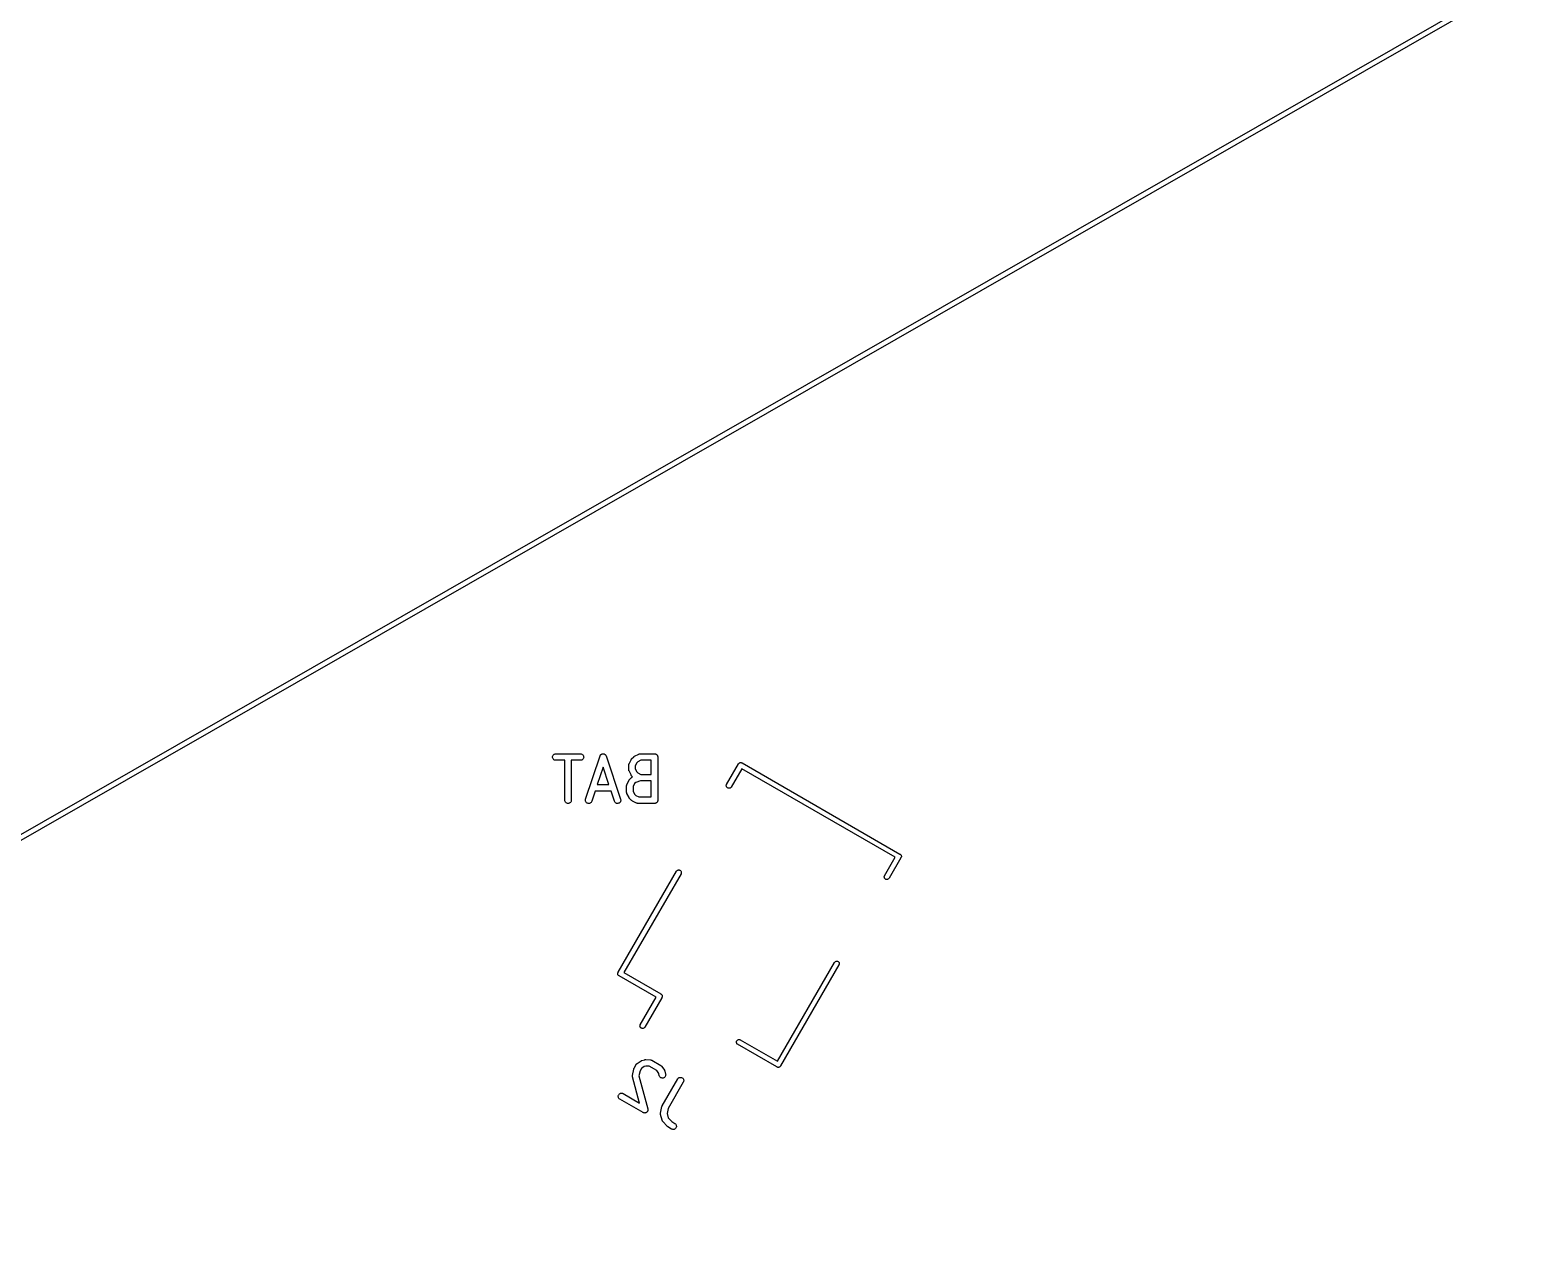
# Model space of a CAD drawing. Extents: x 70.4 to 139.1, y -79.6 to -19.9.
# Drawn here: x 104.62 to 139.03, y -79.55 to -51.12 of the extents above; entities that cross this region are included whole.
import ezdxf

# ---------------------------------------------------------------- set-up
doc = ezdxf.new("R2010")
doc.units = 0
doc.layers.add('BLACK', color=7, linetype='CONTINUOUS')

msp = doc.modelspace()

# ---------------------------------------------------------------- linework, layer by layer
at = {"layer": 'BLACK', "linetype": 'CONTINUOUS'}
for p, q in [((87.5225, -79.418), (138.918, -49.978)), ((139.027, -50.0534), (87.5323, -79.5507)), ((116.711, -67.9519), (116.712, -67.9373)), ((116.712, -67.9664), (116.711, -67.9519)), ((116.712, -67.9373), (116.717, -67.9233)), ((116.716, -67.9805), (116.712, -67.9664)), ((116.723, -67.9934), (116.716, -67.9805)), ((116.717, -67.9233), (116.724, -67.9104)), ((116.732, -68.0049), (116.723, -67.9934)), ((116.724, -67.9104), (116.733, -67.8992)), ((116.743, -68.0143), (116.732, -68.0049)), ((116.733, -67.8992), (116.744, -67.8899)), ((116.756, -68.0213), (116.743, -68.0143)), ((116.744, -67.8899), (116.757, -67.883)), ((116.77, -68.0257), (116.756, -68.0213)), ((116.757, -67.883), (116.771, -67.8788)), ((116.785, -68.0274), (116.77, -68.0257)), ((116.771, -67.8788), (116.786, -67.8774)), ((116.786, -68.0274), (116.785, -68.0274)), ((116.786, -67.8774), (117.357, -67.8774)), ((116.996, -68.0274), (116.786, -68.0274)), ((116.996, -68.9524), (116.996, -68.0274)), ((117.357, -68.0274), (117.146, -68.0274)), ((117.146, -68.0274), (117.146, -68.9524)), ((117.357, -67.8774), (117.358, -67.8774)), ((117.372, -68.026), (117.357, -68.0274)), ((117.358, -67.8774), (117.373, -67.879)), ((117.386, -68.0217), (117.372, -68.026)), ((117.373, -67.879), (117.387, -67.8834)), ((117.399, -68.0148), (117.386, -68.0217)), ((117.387, -67.8834), (117.4, -67.8905)), ((117.41, -68.0056), (117.399, -68.0148)), ((117.4, -67.8905), (117.411, -67.8999)), ((117.419, -67.9943), (117.41, -68.0056)), ((117.411, -67.8999), (117.42, -67.9113)), ((117.426, -67.9814), (117.419, -67.9943)), ((117.42, -67.9113), (117.427, -67.9243)), ((117.431, -67.9675), (117.426, -67.9814)), ((117.427, -67.9243), (117.431, -67.9383)), ((117.431, -67.9383), (117.432, -67.9529)), ((117.432, -67.9529), (117.431, -67.9675)), ((117.476, -68.9287), (117.81, -67.9287)), ((117.81, -67.9277), (117.812, -67.923)), ((117.81, -67.9287), (117.81, -67.9277)), ((117.812, -67.923), (117.814, -67.9181)), ((117.814, -67.9181), (117.815, -67.9163)), ((117.815, -67.9163), (117.816, -67.9144)), ((117.816, -67.9144), (117.819, -67.9102)), ((117.819, -67.9102), (117.822, -67.9058)), ((117.822, -67.9058), (117.824, -67.9043)), ((117.824, -67.9043), (117.825, -67.9026)), ((117.825, -67.9026), (117.829, -67.899)), ((117.829, -67.899), (117.832, -67.8953)), ((117.832, -67.8953), (117.834, -67.8941)), ((117.834, -67.8941), (117.836, -67.8926)), ((117.836, -67.8926), (117.84, -67.8899)), ((117.84, -67.8899), (117.844, -67.8869)), ((117.844, -67.8869), (117.846, -67.8861)), ((117.846, -67.8861), (117.848, -67.885)), ((117.848, -67.885), (117.853, -67.8831)), ((117.853, -67.8831), (117.858, -67.8811)), ((117.858, -67.8811), (117.86, -67.8806)), ((117.86, -67.8806), (117.862, -67.8799)), ((117.862, -67.8799), (117.867, -67.879)), ((117.867, -67.879), (117.872, -67.8779)), ((117.872, -67.8779), (117.874, -67.8779)), ((117.874, -67.8779), (117.876, -67.8775)), ((117.876, -67.8775), (117.881, -67.8777)), ((117.881, -67.8777), (117.887, -67.8776)), ((117.887, -67.8776), (117.889, -67.878)), ((117.889, -67.878), (117.891, -67.878)), ((117.891, -67.878), (117.896, -67.8792)), ((117.896, -67.8792), (117.901, -67.8801)), ((117.901, -67.8801), (117.903, -67.8809)), ((117.903, -67.8809), (117.905, -67.8814)), ((117.905, -67.8814), (117.91, -67.8835)), ((117.91, -67.8835), (117.915, -67.8854)), ((117.915, -67.8854), (117.917, -67.8866)), ((117.917, -67.8866), (117.918, -67.8875)), ((117.918, -67.8875), (117.923, -67.8905)), ((117.923, -67.8905), (117.927, -67.8933)), ((117.927, -67.8933), (117.929, -67.8947)), ((117.929, -67.8947), (117.93, -67.896)), ((117.93, -67.896), (117.934, -67.8998)), ((117.934, -67.8998), (117.938, -67.9033)), ((117.938, -67.9033), (117.939, -67.9051)), ((117.939, -67.9051), (117.94, -67.9067)), ((117.94, -67.9067), (117.943, -67.911)), ((117.943, -67.911), (117.946, -67.9153)), ((117.946, -67.9153), (117.947, -67.9173)), ((117.947, -67.9173), (117.948, -67.9191)), ((117.948, -67.9191), (117.95, -67.9239)), ((117.95, -67.9239), (117.952, -67.9287)), ((117.952, -67.9287), (118.285, -68.9287)), ((118.474, -68.1273), (118.475, -68.1252)), ((118.474, -68.1324), (118.474, -68.1273)), ((118.475, -68.123), (118.477, -68.1182)), ((118.475, -68.1252), (118.475, -68.123)), ((118.477, -68.1182), (118.479, -68.1133)), ((118.479, -68.1133), (118.48, -68.1114)), ((118.48, -68.1114), (118.481, -68.1093)), ((118.481, -68.1093), (118.528, -68.0141)), ((118.528, -68.0141), (118.529, -68.0131)), ((118.529, -68.0131), (118.531, -68.0096)), ((118.531, -68.0096), (118.533, -68.0059)), ((118.533, -68.0059), (118.535, -68.0035)), ((118.535, -68.0035), (118.537, -68.0009)), ((118.537, -68.0009), (118.54, -67.9978)), ((118.54, -67.9978), (118.542, -67.9946)), ((118.542, -67.9946), (118.59, -67.947)), ((118.59, -67.947), (118.591, -67.9462)), ((118.591, -67.9462), (118.594, -67.9436)), ((118.594, -67.9436), (118.597, -67.9407)), ((118.597, -67.9407), (118.6, -67.939)), ((118.6, -67.939), (118.602, -67.9371)), ((118.602, -67.9371), (118.606, -67.9352)), ((118.606, -67.9352), (118.609, -67.9329)), ((118.609, -67.9329), (118.705, -67.8853)), ((118.657, -68.092), (118.623, -68.1606)), ((118.687, -68.0616), (118.657, -68.092)), ((118.756, -68.0274), (118.687, -68.0616)), ((118.705, -67.8848), (118.708, -67.8841)), ((118.705, -67.8853), (118.705, -67.8848)), ((118.708, -67.8841), (118.71, -67.883)), ((118.71, -67.883), (118.714, -67.8816)), ((118.714, -67.8816), (118.719, -67.8798)), ((118.719, -67.8798), (118.721, -67.8794)), ((118.721, -67.8794), (118.724, -67.8788)), ((118.724, -67.8788), (118.729, -67.8783)), ((118.729, -67.8783), (118.734, -67.8775)), ((118.734, -67.8775), (118.736, -67.8776)), ((118.736, -67.8776), (118.738, -67.8774)), ((118.738, -67.8774), (119.071, -67.8774)), ((118.996, -68.0274), (118.756, -68.0274)), ((118.996, -68.3536), (118.996, -68.0274)), ((119.071, -67.8774), (119.072, -67.8774)), ((119.072, -67.8774), (119.072, -67.8774)), ((119.072, -67.8774), (119.072, -67.8774)), ((119.072, -67.8774), (119.072, -67.8774)), ((119.072, -67.8774), (119.08, -67.8782)), ((119.08, -67.8782), (119.087, -67.8789)), ((119.087, -67.8789), (119.087, -67.879)), ((119.087, -67.879), (119.087, -67.879)), ((119.087, -67.879), (119.094, -67.8811)), ((119.094, -67.8811), (119.1, -67.8832)), ((119.1, -67.8832), (119.101, -67.8834)), ((119.101, -67.8834), (119.101, -67.8834)), ((119.101, -67.8834), (119.107, -67.8869)), ((119.107, -67.8869), (119.113, -67.8902)), ((119.113, -67.8902), (119.114, -67.8904)), ((119.114, -67.8904), (119.114, -67.8905)), ((119.114, -67.8905), (119.119, -67.895)), ((119.119, -67.895), (119.125, -67.8995)), ((119.125, -67.8995), (119.125, -67.8997)), ((119.125, -67.8997), (119.125, -67.8999)), ((119.125, -67.8999), (119.129, -67.9054)), ((119.129, -67.9054), (119.134, -67.9109)), ((119.134, -67.9109), (119.134, -67.9111)), ((119.134, -67.9111), (119.134, -67.9113)), ((119.134, -67.9113), (119.137, -67.9176)), ((119.137, -67.9176), (119.141, -67.9238)), ((119.141, -67.9238), (119.141, -67.9241)), ((119.141, -67.9241), (119.141, -67.9243)), ((119.141, -67.9243), (119.143, -67.9311)), ((119.143, -67.9311), (119.145, -67.9378)), ((119.145, -67.9378), (119.145, -67.9381)), ((119.145, -67.9381), (119.145, -67.9383)), ((119.145, -67.9383), (119.146, -67.9453)), ((119.146, -67.9453), (119.146, -67.9524)), ((119.146, -67.9524), (119.146, -68.9524)), ((120.737, -68.5892), (121.012, -68.1128)), ((121.012, -68.1128), (121.013, -68.1102)), ((121.013, -68.1102), (121.015, -68.1078)), ((121.015, -68.1077), (121.02, -68.1005)), ((121.015, -68.1078), (121.015, -68.1077)), ((121.02, -68.1005), (121.028, -68.0925)), ((121.028, -68.0925), (121.037, -68.0869)), ((121.037, -68.0869), (121.039, -68.0862)), ((121.039, -68.0862), (121.045, -68.0836)), ((121.045, -68.0836), (121.05, -68.0821)), ((121.05, -68.0821), (121.061, -68.0801)), ((121.061, -68.0801), (121.061, -68.0801)), ((121.061, -68.0801), (121.073, -68.0805)), ((121.073, -68.0805), (121.085, -68.0832)), ((121.085, -68.0832), (121.093, -68.0869)), ((121.093, -68.0869), (121.093, -68.0869)), ((121.093, -68.0869), (121.095, -68.0881)), ((121.095, -68.0881), (121.098, -68.0898)), ((121.098, -68.0898), (124.747, -70.1969)), ((117.881, -68.1895), (117.747, -68.5917)), ((118.015, -68.5917), (117.881, -68.1895)), ((118.473, -68.1374), (118.474, -68.1324)), ((118.473, -68.1396), (118.473, -68.1374)), ((118.473, -68.1418), (118.473, -68.1396)), ((118.473, -68.1429), (118.473, -68.1418)), ((118.473, -68.2381), (118.473, -68.1429)), ((118.473, -68.2403), (118.473, -68.2381)), ((118.473, -68.2425), (118.473, -68.2403)), ((118.474, -68.2476), (118.473, -68.2425)), ((118.474, -68.2527), (118.474, -68.2476)), ((118.475, -68.2548), (118.474, -68.2527)), ((118.475, -68.257), (118.475, -68.2548)), ((118.477, -68.2618), (118.475, -68.257)), ((118.478, -68.2667), (118.477, -68.2618)), ((118.479, -68.2686), (118.478, -68.2667)), ((118.48, -68.2707), (118.479, -68.2686)), ((118.481, -68.2716), (118.48, -68.2707)), ((118.528, -68.3669), (118.481, -68.2716)), ((118.492, -68.474), (118.495, -68.4708)), ((118.495, -68.4708), (118.542, -68.4232)), ((118.53, -68.3704), (118.528, -68.3669)), ((118.532, -68.3742), (118.53, -68.3704)), ((118.534, -68.3766), (118.532, -68.3742)), ((118.536, -68.3793), (118.534, -68.3766)), ((118.539, -68.3823), (118.536, -68.3793)), ((118.541, -68.3856), (118.539, -68.3823)), ((118.542, -68.3864), (118.541, -68.3856)), ((118.564, -68.4083), (118.542, -68.3864)), ((118.542, -68.4232), (118.543, -68.4224)), ((118.543, -68.4224), (118.545, -68.421)), ((118.545, -68.421), (118.546, -68.4194)), ((118.546, -68.4194), (118.55, -68.4165)), ((118.55, -68.4165), (118.554, -68.4133)), ((118.554, -68.4133), (118.556, -68.4123)), ((118.556, -68.4123), (118.558, -68.411)), ((118.558, -68.411), (118.563, -68.4089)), ((118.563, -68.4089), (118.564, -68.4083)), ((118.623, -68.1606), (118.623, -68.2204)), ((118.623, -68.2204), (118.657, -68.2889)), ((118.657, -68.2889), (118.687, -68.3193)), ((118.687, -68.3193), (118.756, -68.3536)), ((118.756, -68.3536), (118.996, -68.3536)), ((121.087, -68.2223), (120.841, -68.6492)), ((124.638, -70.2723), (121.087, -68.2223)), ((117.697, -68.7417), (117.619, -68.9761)), ((118.065, -68.7417), (117.697, -68.7417)), ((117.747, -68.5917), (118.015, -68.5917)), ((118.143, -68.9761), (118.065, -68.7417)), ((118.425, -68.6136), (118.426, -68.6085)), ((118.425, -68.6158), (118.425, -68.6136)), ((118.425, -68.618), (118.425, -68.6158)), ((118.425, -68.619), (118.425, -68.618)), ((118.425, -68.7619), (118.425, -68.619)), ((118.425, -68.7641), (118.425, -68.7619)), ((118.425, -68.7663), (118.425, -68.7641)), ((118.426, -68.7714), (118.425, -68.7663)), ((118.426, -68.6085), (118.427, -68.6035)), ((118.426, -68.7765), (118.426, -68.7714)), ((118.427, -68.7786), (118.426, -68.7765)), ((118.427, -68.6014), (118.428, -68.5992)), ((118.427, -68.6035), (118.427, -68.6014)), ((118.427, -68.7808), (118.427, -68.7786)), ((118.429, -68.7856), (118.427, -68.7808)), ((118.428, -68.5992), (118.43, -68.5944)), ((118.431, -68.7905), (118.429, -68.7856)), ((118.43, -68.5944), (118.431, -68.5895)), ((118.431, -68.5895), (118.432, -68.5876)), ((118.432, -68.7924), (118.431, -68.7905)), ((118.432, -68.5876), (118.433, -68.5855)), ((118.432, -68.7945), (118.432, -68.7924)), ((118.433, -68.7954), (118.432, -68.7945)), ((118.433, -68.5855), (118.481, -68.4903)), ((118.481, -68.8907), (118.433, -68.7954)), ((118.481, -68.4893), (118.483, -68.4858)), ((118.481, -68.4903), (118.481, -68.4893)), ((118.483, -68.4858), (118.485, -68.4821)), ((118.485, -68.4821), (118.487, -68.4797)), ((118.487, -68.4797), (118.489, -68.4771)), ((118.489, -68.4771), (118.492, -68.474)), ((118.609, -68.5682), (118.575, -68.6368)), ((118.575, -68.6368), (118.575, -68.7442)), ((118.575, -68.7442), (118.609, -68.8127)), ((118.636, -68.5417), (118.609, -68.5682)), ((118.609, -68.8127), (118.64, -68.8431)), ((118.75, -68.5036), (118.636, -68.5417)), ((118.996, -68.5036), (118.75, -68.5036)), ((118.996, -68.8774), (118.996, -68.5036)), ((120.73, -68.6087), (120.733, -68.5972)), ((120.73, -68.6206), (120.73, -68.6087)), ((120.732, -68.6322), (120.73, -68.6206)), ((120.736, -68.6433), (120.732, -68.6322)), ((120.733, -68.5972), (120.737, -68.5892)), ((120.742, -68.6533), (120.736, -68.6433)), ((120.75, -68.6619), (120.742, -68.6533)), ((120.76, -68.6688), (120.75, -68.6619)), ((120.771, -68.6737), (120.76, -68.6688)), ((120.782, -68.6764), (120.771, -68.6737)), ((120.794, -68.6768), (120.782, -68.6764)), ((120.806, -68.6748), (120.794, -68.6768)), ((120.817, -68.6707), (120.806, -68.6748)), ((120.827, -68.6644), (120.817, -68.6707)), ((120.836, -68.6564), (120.827, -68.6644)), ((120.841, -68.6492), (120.836, -68.6564)), ((116.998, -68.9669), (116.996, -68.9524)), ((117.002, -68.981), (116.998, -68.9669)), ((117.009, -68.9939), (117.002, -68.981)), ((117.018, -69.0052), (117.009, -68.9939)), ((117.029, -69.0146), (117.018, -69.0052)), ((117.042, -69.0215), (117.029, -69.0146)), ((117.056, -69.0258), (117.042, -69.0215)), ((117.071, -69.0274), (117.056, -69.0258)), ((117.085, -69.0261), (117.071, -69.0274)), ((117.1, -69.0219), (117.085, -69.0261)), ((117.112, -69.0151), (117.1, -69.0219)), ((117.124, -69.006), (117.112, -69.0151)), ((117.133, -68.9948), (117.124, -69.006)), ((117.14, -68.9819), (117.133, -68.9948)), ((117.145, -68.968), (117.14, -68.9819)), ((117.146, -68.9534), (117.145, -68.968)), ((117.146, -68.9524), (117.146, -68.9534)), ((117.473, -68.9429), (117.476, -68.9287)), ((117.473, -68.9576), (117.473, -68.9429)), ((117.475, -68.972), (117.473, -68.9576)), ((117.48, -68.9857), (117.475, -68.972)), ((117.488, -68.9981), (117.48, -68.9857)), ((117.498, -69.0088), (117.488, -68.9981)), ((117.51, -69.0173), (117.498, -69.0088)), ((117.523, -69.0234), (117.51, -69.0173)), ((117.538, -69.0267), (117.523, -69.0234)), ((117.552, -69.0272), (117.538, -69.0267)), ((117.567, -69.0249), (117.552, -69.0272)), ((117.58, -69.0198), (117.567, -69.0249)), ((117.593, -69.0121), (117.58, -69.0198)), ((117.604, -69.0022), (117.593, -69.0121)), ((117.612, -68.9904), (117.604, -69.0022)), ((117.618, -68.9771), (117.612, -68.9904)), ((117.619, -68.9761), (117.618, -68.9771)), ((118.149, -68.9895), (118.143, -68.9761)), ((118.158, -69.0014), (118.149, -68.9895)), ((118.168, -69.0115), (118.158, -69.0014)), ((118.181, -69.0193), (118.168, -69.0115)), ((118.194, -69.0246), (118.181, -69.0193)), ((118.209, -69.0272), (118.194, -69.0246)), ((118.223, -69.0268), (118.209, -69.0272)), ((118.238, -69.0237), (118.223, -69.0268)), ((118.251, -69.0178), (118.238, -69.0237)), ((118.263, -69.0095), (118.251, -69.0178)), ((118.273, -68.9989), (118.263, -69.0095)), ((118.281, -68.9866), (118.273, -68.9989)), ((118.286, -68.973), (118.281, -68.9866)), ((118.285, -68.9287), (118.286, -68.9297)), ((118.286, -68.9297), (118.289, -68.944)), ((118.289, -68.9586), (118.286, -68.973)), ((118.289, -68.944), (118.289, -68.9586)), ((118.483, -68.8943), (118.481, -68.8907)), ((118.485, -68.898), (118.483, -68.8943)), ((118.487, -68.9004), (118.485, -68.898)), ((118.488, -68.9031), (118.487, -68.9004)), ((118.491, -68.9061), (118.488, -68.9031)), ((118.494, -68.9094), (118.491, -68.9061)), ((118.495, -68.9102), (118.494, -68.9094)), ((118.542, -68.9578), (118.495, -68.9102)), ((118.545, -68.9605), (118.542, -68.9578)), ((118.548, -68.9634), (118.545, -68.9605)), ((118.551, -68.9651), (118.548, -68.9634)), ((118.554, -68.9671), (118.551, -68.9651)), ((118.557, -68.9691), (118.554, -68.9671)), ((118.561, -68.9714), (118.557, -68.9691)), ((118.562, -68.9718), (118.561, -68.9714)), ((118.657, -69.0195), (118.562, -68.9718)), ((118.64, -68.8431), (118.708, -68.8774)), ((118.659, -69.0203), (118.657, -69.0195)), ((118.661, -69.0213), (118.659, -69.0203)), ((118.666, -69.0229), (118.661, -69.0213)), ((118.671, -69.0247), (118.666, -69.0229)), ((118.673, -69.0251), (118.671, -69.0247)), ((118.675, -69.0257), (118.673, -69.0251)), ((118.68, -69.0263), (118.675, -69.0257)), ((118.685, -69.0272), (118.68, -69.0263)), ((118.687, -69.0271), (118.685, -69.0272)), ((118.689, -69.0274), (118.687, -69.0271)), ((118.69, -69.0274), (118.689, -69.0274)), ((119.071, -69.0274), (118.69, -69.0274)), ((118.708, -68.8774), (118.996, -68.8774)), ((119.078, -69.0267), (119.071, -69.0274)), ((119.085, -69.0261), (119.078, -69.0267)), ((119.086, -69.026), (119.085, -69.0261)), ((119.093, -69.0239), (119.086, -69.026)), ((119.086, -69.026), (119.086, -69.026)), ((119.1, -69.0219), (119.093, -69.0239)), ((119.106, -69.0184), (119.1, -69.0217)), ((119.1, -69.0217), (119.1, -69.0218)), ((119.1, -69.0218), (119.1, -69.0219)), ((119.112, -69.0151), (119.106, -69.0184)), ((119.113, -69.015), (119.112, -69.0151)), ((119.118, -69.0104), (119.113, -69.0148)), ((119.113, -69.0148), (119.113, -69.015)), ((119.124, -69.006), (119.118, -69.0104)), ((119.129, -69.0002), (119.124, -69.0056)), ((119.124, -69.0056), (119.124, -69.0058)), ((119.124, -69.0058), (119.124, -69.006)), ((119.133, -68.9948), (119.129, -69.0002)), ((119.134, -68.9943), (119.133, -68.9945)), ((119.133, -68.9945), (119.133, -68.9948)), ((119.137, -68.9881), (119.134, -68.9943)), ((119.14, -68.9819), (119.137, -68.9881)), ((119.141, -68.9814), (119.14, -68.9817)), ((119.14, -68.9817), (119.14, -68.9819)), ((119.143, -68.9747), (119.141, -68.9814)), ((119.145, -68.968), (119.143, -68.9747)), ((119.146, -68.9605), (119.145, -68.9675)), ((119.145, -68.9675), (119.145, -68.9677)), ((119.145, -68.9677), (119.145, -68.968)), ((119.146, -68.9524), (119.146, -68.9529)), ((119.146, -68.9529), (119.146, -68.9529)), ((119.146, -68.9529), (119.146, -68.9529)), ((119.146, -68.9529), (119.146, -68.9534)), ((119.146, -68.9534), (119.146, -68.9605)), ((124.391, -70.6992), (124.638, -70.2723)), ((124.77, -70.2828), (124.495, -70.7592)), ((124.747, -70.1969), (124.75, -70.1981)), ((124.75, -70.1981), (124.752, -70.1998)), ((124.752, -70.1998), (124.752, -70.1998)), ((124.752, -70.1998), (124.76, -70.205)), ((124.76, -70.205), (124.768, -70.2136)), ((124.768, -70.2136), (124.774, -70.2236)), ((124.772, -70.2804), (124.77, -70.2828)), ((124.777, -70.2697), (124.772, -70.2804)), ((124.774, -70.2236), (124.778, -70.2347)), ((124.78, -70.2582), (124.777, -70.2697)), ((124.778, -70.2347), (124.78, -70.2464)), ((124.78, -70.2464), (124.78, -70.2582)), ((118.23, -72.9315), (119.58, -70.5932)), ((119.684, -70.6532), (118.362, -72.9421)), ((119.58, -70.5932), (119.585, -70.586)), ((119.585, -70.586), (119.593, -70.578)), ((119.593, -70.578), (119.604, -70.5717)), ((119.604, -70.5717), (119.615, -70.5676)), ((119.615, -70.5676), (119.626, -70.5656)), ((119.626, -70.5656), (119.638, -70.566)), ((119.638, -70.566), (119.65, -70.5687)), ((119.65, -70.5687), (119.66, -70.5736)), ((119.66, -70.5736), (119.67, -70.5805)), ((119.67, -70.5805), (119.678, -70.5891)), ((119.678, -70.5891), (119.684, -70.5991)), ((119.684, -70.5991), (119.688, -70.6102)), ((119.687, -70.6452), (119.684, -70.6532)), ((119.69, -70.6337), (119.687, -70.6452)), ((119.688, -70.6102), (119.69, -70.6218)), ((119.69, -70.6218), (119.69, -70.6337)), ((124.385, -70.7187), (124.388, -70.7072)), ((124.385, -70.7306), (124.385, -70.7187)), ((124.387, -70.7422), (124.385, -70.7306)), ((124.391, -70.7533), (124.387, -70.7422)), ((124.388, -70.7072), (124.391, -70.6992)), ((124.397, -70.7633), (124.391, -70.7533)), ((124.405, -70.7719), (124.397, -70.7633)), ((124.415, -70.7788), (124.405, -70.7719)), ((124.425, -70.7837), (124.415, -70.7788)), ((124.437, -70.7864), (124.425, -70.7837)), ((124.449, -70.7868), (124.437, -70.7864)), ((124.46, -70.7848), (124.449, -70.7868)), ((124.471, -70.7807), (124.46, -70.7848)), ((124.482, -70.7744), (124.471, -70.7807)), ((124.49, -70.7664), (124.482, -70.7744)), ((124.495, -70.7592), (124.49, -70.7664)), ((118.22, -72.9562), (118.223, -72.9447)), ((118.223, -72.9447), (118.227, -72.9366)), ((118.227, -72.9366), (118.228, -72.9339)), ((118.227, -72.9366), (118.227, -72.9366)), ((118.228, -72.9339), (118.23, -72.9315)), ((118.362, -72.9421), (119.217, -73.4356)), ((121.913, -74.9921), (123.234, -72.7032)), ((123.338, -72.7632), (121.988, -75.1015)), ((123.234, -72.7032), (123.239, -72.696)), ((123.239, -72.696), (123.248, -72.688)), ((123.248, -72.688), (123.258, -72.6817)), ((123.258, -72.6817), (123.269, -72.6776)), ((123.269, -72.6776), (123.281, -72.6756)), ((123.281, -72.6756), (123.293, -72.676)), ((123.293, -72.676), (123.304, -72.6787)), ((123.304, -72.6787), (123.315, -72.6836)), ((123.315, -72.6836), (123.325, -72.6905)), ((123.325, -72.6905), (123.333, -72.6991)), ((123.333, -72.6991), (123.339, -72.7091)), ((123.342, -72.7552), (123.338, -72.7632)), ((123.339, -72.7091), (123.343, -72.7202)), ((123.345, -72.7437), (123.342, -72.7552)), ((123.343, -72.7202), (123.345, -72.7318)), ((123.345, -72.7318), (123.345, -72.7437)), ((118.22, -72.968), (118.22, -72.9562)), ((118.222, -72.9797), (118.22, -72.968)), ((118.226, -72.9907), (118.222, -72.9797)), ((118.232, -73.0008), (118.226, -72.9907)), ((118.24, -73.0094), (118.232, -73.0008)), ((118.25, -73.0163), (118.24, -73.0094)), ((118.253, -73.0175), (118.25, -73.0163)), ((119.108, -73.511), (118.253, -73.0175)), ((118.741, -74.1458), (119.108, -73.511)), ((119.24, -73.5216), (118.845, -74.2058)), ((119.217, -73.4356), (119.22, -73.4368)), ((119.22, -73.4368), (119.222, -73.4386)), ((119.222, -73.4386), (119.222, -73.4386)), ((119.222, -73.4386), (119.229, -73.4437)), ((119.229, -73.4437), (119.237, -73.4524)), ((119.237, -73.4524), (119.24, -73.4565)), ((119.24, -73.4565), (119.244, -73.4624)), ((119.242, -73.5192), (119.24, -73.5216)), ((119.243, -73.5165), (119.242, -73.5192)), ((119.247, -73.5084), (119.243, -73.5165)), ((119.243, -73.5165), (119.243, -73.5165)), ((119.244, -73.4624), (119.248, -73.4735)), ((119.249, -73.4969), (119.247, -73.5084)), ((119.248, -73.4735), (119.25, -73.4851)), ((119.25, -73.4851), (119.249, -73.4969)), ((118.734, -74.1772), (118.735, -74.1654)), ((118.736, -74.1888), (118.734, -74.1772)), ((118.735, -74.1654), (118.737, -74.1538)), ((118.74, -74.1999), (118.736, -74.1888)), ((118.737, -74.1538), (118.741, -74.1458)), ((118.747, -74.2099), (118.74, -74.1999)), ((118.755, -74.2185), (118.747, -74.2099)), ((118.764, -74.2254), (118.755, -74.2185)), ((118.775, -74.2303), (118.764, -74.2254)), ((118.787, -74.233), (118.775, -74.2303)), ((118.798, -74.2334), (118.787, -74.233)), ((118.81, -74.2315), (118.798, -74.2334)), ((118.821, -74.2273), (118.81, -74.2315)), ((118.831, -74.2211), (118.821, -74.2273)), ((118.84, -74.213), (118.831, -74.2211)), ((118.845, -74.2058), (118.84, -74.213)), ((120.965, -74.553), (120.966, -74.5412)), ((120.967, -74.5647), (120.965, -74.553)), ((120.966, -74.5412), (120.968, -74.5297)), ((120.971, -74.5757), (120.967, -74.5647)), ((120.968, -74.5297), (120.973, -74.5189)), ((120.978, -74.5858), (120.971, -74.5757)), ((120.973, -74.5189), (120.98, -74.5093)), ((120.986, -74.5944), (120.978, -74.5858)), ((120.98, -74.5093), (120.989, -74.5012)), ((120.993, -74.5995), (120.986, -74.5944)), ((120.989, -74.5012), (120.999, -74.495)), ((121.902, -75.1245), (120.993, -74.5995)), ((120.999, -74.495), (121.01, -74.4908)), ((121.01, -74.4908), (121.022, -74.4889)), ((121.022, -74.4889), (121.033, -74.4893)), ((121.033, -74.4893), (121.045, -74.492)), ((121.045, -74.492), (121.053, -74.4956)), ((121.053, -74.4956), (121.913, -74.9921)), ((118.67, -75.0416), (118.759, -74.9829)), ((118.759, -74.9829), (118.76, -74.9823)), ((118.76, -74.9823), (118.763, -74.9804)), ((118.763, -74.9804), (118.767, -74.9782)), ((118.767, -74.9782), (118.77, -74.9771)), ((118.77, -74.9771), (118.773, -74.9757)), ((118.773, -74.9757), (118.777, -74.9745)), ((118.777, -74.9745), (118.781, -74.973)), ((118.781, -74.973), (118.846, -74.9556)), ((118.846, -74.9556), (118.847, -74.9553)), ((118.847, -74.9553), (118.851, -74.9547)), ((118.851, -74.9547), (118.855, -74.9537)), ((118.855, -74.9537), (118.858, -74.9536)), ((118.858, -74.9536), (118.861, -74.9532)), ((118.861, -74.9532), (118.865, -74.9533)), ((118.865, -74.9533), (118.87, -74.9532)), ((118.87, -74.9532), (118.976, -74.9596)), ((118.976, -74.9596), (118.977, -74.9596)), ((118.977, -74.9596), (118.979, -74.96)), ((118.979, -74.96), (118.981, -74.9601)), ((118.981, -74.9601), (118.986, -74.9613)), ((118.986, -74.9613), (118.991, -74.9621)), ((118.991, -74.9621), (118.993, -74.9629)), ((118.993, -74.9629), (118.996, -74.9634)), ((118.996, -74.9634), (119, -74.9656)), ((119, -74.9656), (119.005, -74.9674)), ((119.005, -74.9674), (119.007, -74.9686)), ((119.007, -74.9686), (119.009, -74.9695)), ((119.009, -74.9695), (119.215, -75.0885)), ((118.558, -75.3337), (118.559, -75.3286)), ((118.559, -75.3359), (118.558, -75.3337)), ((118.559, -75.3235), (118.56, -75.3213)), ((118.559, -75.3286), (118.559, -75.3235)), ((118.559, -75.3381), (118.559, -75.3359)), ((118.559, -75.3432), (118.559, -75.3381)), ((118.56, -75.3483), (118.559, -75.3432)), ((118.56, -75.3191), (118.59, -75.1716)), ((118.56, -75.3213), (118.56, -75.3191)), ((118.56, -75.3504), (118.56, -75.3483)), ((118.561, -75.3526), (118.56, -75.3504)), ((118.561, -75.3536), (118.561, -75.3526)), ((118.59, -75.1706), (118.592, -75.1666)), ((118.59, -75.1716), (118.59, -75.1706)), ((118.592, -75.1666), (118.593, -75.1625)), ((118.593, -75.1625), (118.594, -75.1596)), ((118.594, -75.1596), (118.595, -75.1566)), ((118.595, -75.1566), (118.597, -75.153)), ((118.597, -75.153), (118.599, -75.1491)), ((118.599, -75.1491), (118.646, -75.0667)), ((118.646, -75.0667), (118.647, -75.0657)), ((118.647, -75.0657), (118.648, -75.064)), ((118.648, -75.064), (118.649, -75.062)), ((118.649, -75.062), (118.652, -75.0581)), ((118.652, -75.0581), (118.655, -75.054)), ((118.655, -75.054), (118.657, -75.0525)), ((118.657, -75.0525), (118.659, -75.0508)), ((118.659, -75.0508), (118.663, -75.0476)), ((118.663, -75.0476), (118.666, -75.0441)), ((118.666, -75.0441), (118.668, -75.043)), ((118.668, -75.043), (118.67, -75.0416)), ((118.735, -75.2136), (118.71, -75.3318)), ((118.71, -75.3318), (118.915, -76.0953)), ((118.767, -75.157), (118.735, -75.2136)), ((118.831, -75.1148), (118.767, -75.157)), ((118.873, -75.1036), (118.831, -75.1148)), ((118.949, -75.1082), (118.873, -75.1036)), ((119.125, -75.2096), (118.949, -75.1082)), ((119.167, -75.2735), (119.125, -75.2096)), ((119.181, -75.3268), (119.167, -75.2735)), ((119.186, -75.3405), (119.181, -75.3268)), ((119.194, -75.3529), (119.186, -75.3405)), ((119.204, -75.3636), (119.194, -75.3529)), ((119.215, -75.0885), (119.216, -75.0891)), ((119.216, -75.0891), (119.218, -75.0904)), ((119.218, -75.0904), (119.22, -75.0914)), ((119.22, -75.0914), (119.224, -75.0947)), ((119.224, -75.0947), (119.228, -75.0977)), ((119.228, -75.0977), (119.229, -75.0994)), ((119.229, -75.0994), (119.231, -75.1008)), ((119.231, -75.1008), (119.234, -75.1048)), ((119.234, -75.1048), (119.238, -75.1086)), ((119.238, -75.1086), (119.239, -75.1104)), ((119.239, -75.1104), (119.24, -75.1122)), ((119.24, -75.1122), (119.299, -75.201)), ((119.299, -75.201), (119.299, -75.2019)), ((119.299, -75.2019), (119.301, -75.2056)), ((119.301, -75.2056), (119.304, -75.2092)), ((119.304, -75.2092), (119.305, -75.2122)), ((119.305, -75.2122), (119.306, -75.2149)), ((119.306, -75.2149), (119.307, -75.219)), ((119.307, -75.219), (119.309, -75.2229)), ((119.309, -75.2229), (119.326, -75.288)), ((119.318, -75.3456), (119.31, -75.3574)), ((119.324, -75.3323), (119.318, -75.3456)), ((119.328, -75.3181), (119.324, -75.3323)), ((119.326, -75.288), (119.326, -75.289)), ((119.326, -75.289), (119.329, -75.3035)), ((119.329, -75.3035), (119.328, -75.3181)), ((121.905, -75.1263), (121.902, -75.1245)), ((121.907, -75.1275), (121.905, -75.1263)), ((121.915, -75.1311), (121.907, -75.1275)), ((121.907, -75.1275), (121.907, -75.1275)), ((121.927, -75.1338), (121.915, -75.1311)), ((121.939, -75.1342), (121.927, -75.1338)), ((121.95, -75.1323), (121.939, -75.1342)), ((121.939, -75.1342), (121.939, -75.1342)), ((121.961, -75.1281), (121.95, -75.1323)), ((121.972, -75.1219), (121.961, -75.1281)), ((121.98, -75.1138), (121.972, -75.1219)), ((121.985, -75.1066), (121.98, -75.1138)), ((121.987, -75.1042), (121.985, -75.1066)), ((121.985, -75.1066), (121.985, -75.1066)), ((121.988, -75.1015), (121.987, -75.1042)), ((118.723, -75.9593), (118.561, -75.3536)), ((119.216, -75.3722), (119.204, -75.3636)), ((119.229, -75.3783), (119.216, -75.3722)), ((119.244, -75.3817), (119.229, -75.3783)), ((119.258, -75.3823), (119.244, -75.3817)), ((119.25, -76.0203), (119.608, -75.4017)), ((119.273, -75.38), (119.258, -75.3823)), ((119.286, -75.3749), (119.273, -75.38)), ((119.299, -75.3673), (119.286, -75.3749)), ((119.31, -75.3574), (119.299, -75.3673)), ((119.737, -75.4767), (119.386, -76.0847)), ((119.608, -75.4008), (119.617, -75.389)), ((119.608, -75.4017), (119.608, -75.4008)), ((119.617, -75.389), (119.628, -75.3791)), ((119.628, -75.3791), (119.64, -75.3716)), ((119.64, -75.3716), (119.654, -75.3666)), ((119.654, -75.3666), (119.668, -75.3643)), ((119.668, -75.3643), (119.683, -75.3649)), ((119.683, -75.3649), (119.697, -75.3684)), ((119.697, -75.3684), (119.71, -75.3745)), ((119.71, -75.3745), (119.722, -75.3831)), ((119.722, -75.3831), (119.732, -75.3939)), ((119.732, -75.3939), (119.74, -75.4063)), ((119.743, -75.4634), (119.737, -75.4767)), ((119.74, -75.4063), (119.745, -75.42)), ((119.747, -75.4491), (119.743, -75.4634)), ((119.745, -75.42), (119.747, -75.4345)), ((119.747, -75.4345), (119.747, -75.4491)), ((118.232, -75.7948), (118.236, -75.7806)), ((118.232, -75.8094), (118.232, -75.7948)), ((118.234, -75.8239), (118.232, -75.8094)), ((118.239, -75.8376), (118.234, -75.8239)), ((118.236, -75.7806), (118.242, -75.7673)), ((118.246, -75.8501), (118.239, -75.8376)), ((118.242, -75.7673), (118.25, -75.7554)), ((118.256, -75.861), (118.246, -75.8501)), ((118.25, -75.7554), (118.261, -75.7455)), ((118.268, -75.8696), (118.256, -75.861)), ((118.261, -75.7455), (118.274, -75.7378)), ((118.269, -75.8702), (118.268, -75.8696)), ((118.805, -76.1797), (118.269, -75.8702)), ((118.274, -75.7378), (118.287, -75.7327)), ((118.287, -75.7327), (118.302, -75.7304)), ((118.302, -75.7304), (118.316, -75.7309)), ((118.316, -75.7309), (118.331, -75.7342)), ((118.331, -75.7342), (118.344, -75.7403)), ((118.344, -75.7403), (118.723, -75.9593)), ((119.242, -76.0417), (119.243, -76.0377)), ((119.243, -76.0377), (119.244, -76.0336)), ((119.244, -76.0336), (119.246, -76.0308)), ((119.246, -76.0308), (119.247, -76.0278)), ((119.247, -76.0278), (119.249, -76.0241)), ((119.249, -76.0241), (119.25, -76.0203)), ((118.812, -76.1827), (118.805, -76.1797)), ((118.818, -76.1857), (118.812, -76.1827)), ((118.825, -76.1874), (118.818, -76.1857)), ((118.818, -76.1857), (118.818, -76.1857)), ((118.818, -76.1857), (118.818, -76.1857)), ((118.832, -76.189), (118.825, -76.1874)), ((118.833, -76.1891), (118.832, -76.189)), ((118.84, -76.1893), (118.833, -76.1891)), ((118.833, -76.1891), (118.833, -76.1891)), ((118.847, -76.1896), (118.84, -76.1893)), ((118.854, -76.1884), (118.847, -76.1896)), ((118.847, -76.1896), (118.847, -76.1896)), ((118.847, -76.1896), (118.847, -76.1896)), ((118.861, -76.1873), (118.854, -76.1884)), ((118.862, -76.1873), (118.861, -76.1873)), ((118.868, -76.1848), (118.862, -76.1873)), ((118.862, -76.1873), (118.862, -76.1873)), ((118.875, -76.1823), (118.868, -76.1848)), ((118.881, -76.1784), (118.875, -76.1822)), ((118.875, -76.1822), (118.875, -76.1822)), ((118.875, -76.1822), (118.875, -76.1823)), ((118.888, -76.1746), (118.881, -76.1784)), ((118.893, -76.1696), (118.888, -76.1745)), ((118.888, -76.1745), (118.888, -76.1746)), ((118.888, -76.1746), (118.888, -76.1746)), ((118.898, -76.1647), (118.893, -76.1696)), ((118.899, -76.1646), (118.898, -76.1647)), ((118.903, -76.1587), (118.899, -76.1645)), ((118.899, -76.1645), (118.899, -76.1646)), ((118.907, -76.1529), (118.903, -76.1587)), ((118.91, -76.1461), (118.907, -76.1527)), ((118.907, -76.1527), (118.907, -76.1528)), ((118.907, -76.1528), (118.907, -76.1529)), ((118.913, -76.1397), (118.91, -76.1461)), ((118.915, -76.1323), (118.913, -76.1394)), ((118.913, -76.1394), (118.913, -76.1395)), ((118.913, -76.1395), (118.913, -76.1397)), ((118.915, -76.0953), (118.915, -76.0963)), ((118.915, -76.0963), (118.916, -76.1038)), ((118.917, -76.1254), (118.915, -76.1323)), ((118.916, -76.1038), (118.917, -76.1106)), ((118.917, -76.1106), (118.917, -76.1107)), ((118.917, -76.1107), (118.917, -76.1108)), ((118.917, -76.1108), (118.917, -76.1181)), ((118.917, -76.1181), (118.917, -76.1252)), ((118.917, -76.1252), (118.917, -76.1253)), ((118.917, -76.1253), (118.917, -76.1254)), ((119.21, -76.2048), (119.211, -76.1997)), ((119.21, -76.207), (119.21, -76.2048)), ((119.21, -76.2092), (119.21, -76.207)), ((119.211, -76.2143), (119.21, -76.2092)), ((119.211, -76.1925), (119.212, -76.1903)), ((119.211, -76.1946), (119.211, -76.1925)), ((119.211, -76.1997), (119.211, -76.1946)), ((119.211, -76.2194), (119.211, -76.2143)), ((119.212, -76.2215), (119.211, -76.2194)), ((119.212, -76.1903), (119.242, -76.0427)), ((119.212, -76.2237), (119.212, -76.2215)), ((119.213, -76.2247), (119.212, -76.2237)), ((119.248, -76.3548), (119.213, -76.2247)), ((119.242, -76.0427), (119.242, -76.0417)), ((119.248, -76.3569), (119.248, -76.3548)), ((119.249, -76.359), (119.248, -76.3569)), ((119.251, -76.3637), (119.249, -76.359)), ((119.253, -76.3685), (119.251, -76.3637)), ((119.254, -76.3704), (119.253, -76.3685)), ((119.255, -76.3724), (119.254, -76.3704)), ((119.258, -76.3766), (119.255, -76.3724)), ((119.26, -76.381), (119.258, -76.3766)), ((119.262, -76.3826), (119.26, -76.381)), ((119.263, -76.3844), (119.262, -76.3826)), ((119.264, -76.3852), (119.263, -76.3844)), ((119.364, -76.4978), (119.264, -76.3852)), ((119.386, -76.0847), (119.362, -76.203)), ((119.362, -76.203), (119.388, -76.2989)), ((119.388, -76.2989), (119.468, -76.3892)), ((119.367, -76.5007), (119.364, -76.4978)), ((119.37, -76.5038), (119.367, -76.5007)), ((119.372, -76.5057), (119.37, -76.5038)), ((119.375, -76.5078), (119.372, -76.5057)), ((119.378, -76.51), (119.375, -76.5078)), ((119.382, -76.5125), (119.378, -76.51)), ((119.382, -76.513), (119.382, -76.5125)), ((119.465, -76.5606), (119.382, -76.513)), ((119.478, -76.5667), (119.465, -76.5606)), ((119.468, -76.3892), (119.54, -76.4307)), ((119.492, -76.57), (119.478, -76.5667)), ((119.507, -76.5705), (119.492, -76.57)), ((119.522, -76.5682), (119.507, -76.5705)), ((119.535, -76.5631), (119.522, -76.5682)), ((119.548, -76.5554), (119.535, -76.5631)), ((119.54, -76.4307), (119.541, -76.4313)), ((119.541, -76.4313), (119.553, -76.44)), ((119.558, -76.5455), (119.548, -76.5554)), ((119.553, -76.44), (119.562, -76.4508)), ((119.567, -76.5336), (119.558, -76.5455)), ((119.562, -76.4508), (119.57, -76.4633)), ((119.573, -76.5204), (119.567, -76.5336)), ((119.57, -76.4633), (119.575, -76.477)), ((119.577, -76.5061), (119.573, -76.5204)), ((119.575, -76.477), (119.577, -76.4915)), ((119.577, -76.4915), (119.577, -76.5061))]:
    msp.add_line(p, q, dxfattribs=at)

doc.saveas('drawing.dxf')
